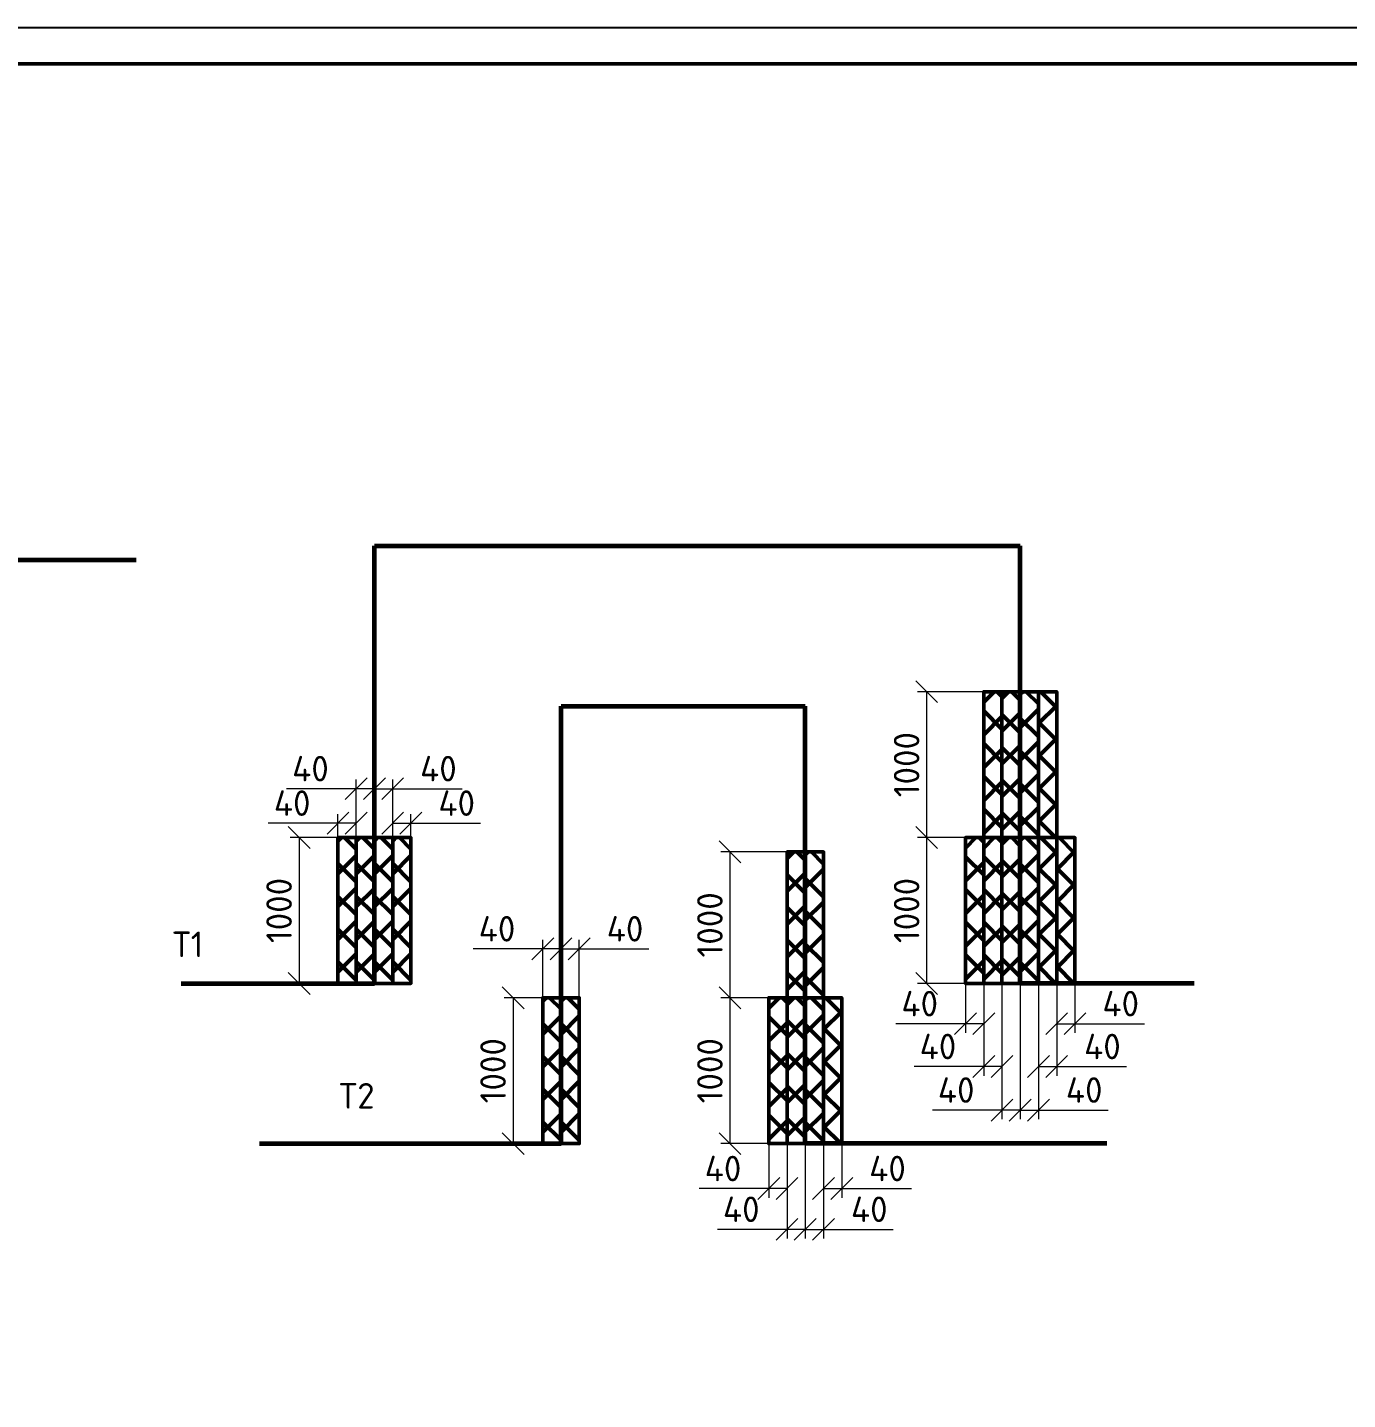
# Model space of a CAD drawing. Header units: millimetres. Extents: x 1642 to 8783, y 1095 to 5441.
# Drawn here: x 5523.9 to 5705, y 1283.2 to 1471.4 of the extents above; entities that cross this region are included whole.
import ezdxf
from ezdxf.enums import TextEntityAlignment as Align

# ---------------------------------------------------------------- set-up
doc = ezdxf.new("R2010")
doc.units = ezdxf.units.MM
for name, color, linetype, lineweight in [('12  Размер', 7, 'Continuous', 20), ('линии', 250, 'Continuous', 50), ('Размерный', 4, 'Continuous', 30), ('Размеры на чертеже', 250, 'Continuous', 25)]:
    doc.layers.add(name, color=color, linetype=linetype, lineweight=lineweight)
doc.styles.add('-ISOCPEUR-', font='isocpeur.ttf')
doc.styles.add('GOST', font='gost.shx', dxfattribs={"oblique": 15})
doc.styles.get("Standard").update_dxf_attribs({"font": 'arial.ttf'})
doc.dimstyles.new('М 1 к 20', dxfattribs={"dimtxt": 3.5, "dimasz": 3, "dimexe": 1.25, "dimexo": 0, "dimgap": 1, "dimtad": 1, "dimdec": 0, "dimlfac": 20, "dimzin": 0, "dimdsep": 46, "dimtxsty": 'GOST', "dimblk": 'OBLIQUE', "dimcen": 5, "dimclrd": 256, "dimclre": 256, "dimclrt": 256, "dimazin": 2, "dimtfac": 1, "dimtdec": 0, "dimtmove": 0, "dimatfit": 3, "dimldrblk": 'NONE', "dimfxl": 1.25, "dimtolj": 1, "dimtzin": 0, "dimlwd": -1, "dimlwe": -1, "dimarcsym": 2})
pattern_1 = [(45, (-1620.3642, 7570.8177), (-2.245064, 2.245064), []), (135, (-1620.3642, 7570.8177), (-2.245064, -2.245064), [])]
pattern_2 = [(45, (-1617.861, 7570.8177), (-2.245064, 2.245064), []), (135, (-1617.861, 7570.8177), (-2.245064, -2.245064), [])]
pattern_3 = [(45, (-1590.8808, 7592.7796), (-2.245064, 2.245064), []), (135, (-1590.8808, 7592.7796), (-2.245064, -2.245064), [])]
pattern_4 = [(45, (-1588.3776, 7592.7796), (-2.245064, 2.245064), []), (135, (-1588.3776, 7592.7796), (-2.245064, -2.245064), [])]

# ---------------------------------------------------------------- blocks, each defined once
blk = doc.blocks.new('*U305')
blk.add_lwpolyline([(0, 0), (420, 0), (420, -297), (0, -297)], close=True)
at = {"const_width": 0.5}
blk.add_lwpolyline([(20, -5), (415, -5), (415, -292), (20, -292)], close=True, dxfattribs=at)
blk.add_attdef('РАЗРАБОТАЛ', text='', height=2.5).set_placement((250.5, -264.22), align=Align.MIDDLE_LEFT)
at = {"flags": 8}
for tag, height, p in [('ДАТА', 2.5, (290.07, -264.4)), ('ЛИСТ', 3, (386.39, -271.92)), ('ЛИСТОВ', 3, (403.89, -271.92))]:
    blk.add_attdef(tag, text='', height=height, dxfattribs=at).set_placement(p, align=Align.MIDDLE_CENTER)
blk.add_attdef('ПРОВЕРИЛ', (250.75, -270.73), '', height=2.5)
at = {"lineweight": 30, "flags": 104}
for tag, p in [('ТЕПЛОВЫЕ_СЕТИ', (330, -269.5)), ('ИМЯ_ЧЕРТЕЖА', (330, -284.5))]:
    blk.add_attdef(tag, text='', height=3, dxfattribs=at).set_placement(p, align=Align.MIDDLE_CENTER)
at = {"style": '-ISOCPEUR-', "flags": 8}
blk.add_attdef('ФОРМАТ', text='', height=3, dxfattribs=at).set_placement((380.97, -294.75), align=Align.MIDDLE_CENTER)
blk = doc.blocks.new('_Oblique')
at = {"color": 0, "linetype": 'ByBlock', "lineweight": -2}
blk.add_line((-0.5, -0.5), (0.5, 0.5), dxfattribs=at)
blk = doc.blocks.new('*D201')
at = {"layer": '12  Размер', "transparency": 16777216}
for p, q in [((5595.83, 1338.3), (5589.26, 1338.3)), ((5590.51, 1338.3), (5590.51, 1318.3)), ((5595.83, 1318.3), (5589.26, 1318.3))]:
    blk.add_line(p, q, dxfattribs=at)
at = {"layer": 'Defpoints', "color": 0, "linetype": 'ByBlock', "lineweight": 35, "transparency": 16777216}
for p in [(5595.83, 1338.3), (5590.51, 1318.3), (5595.83, 1318.3)]:
    blk.add_point(p, dxfattribs=at)
at = {"layer": '12  Размер', "linetype": 'ByBlock', "transparency": 16777216, "xscale": 3, "yscale": 3, "zscale": 3}
for p, rotation in [((5590.51, 1338.3), 90), ((5590.51, 1318.3), 270)]:
    blk.add_blockref('_Oblique', p, dxfattribs=dict(at, rotation=rotation))
at = {"layer": '12  Размер', "linetype": 'ByBlock', "transparency": 16777216, "insert": (5587.76, 1328.3), "char_height": 3.5, "attachment_point": 5, "rotation": 90, "style": '-ISOCPEUR-'}
blk.add_mtext('\\A1;1000', dxfattribs=at)
blk = doc.blocks.new('_None')
blk = doc.blocks.new('*D202')
at = {"layer": '12  Размер', "transparency": 16777216}
for p, q in [((5594.58, 1338.3), (5594.58, 1346.26)), ((5597.08, 1338.3), (5597.08, 1346.26)), ((5594.58, 1345.01), (5585.03, 1345.01)), ((5597.08, 1345.01), (5594.58, 1345.01))]:
    blk.add_line(p, q, dxfattribs=at)
at = {"layer": 'Defpoints', "color": 0, "linetype": 'ByBlock', "lineweight": 35, "transparency": 16777216}
for p in [(5594.58, 1345.01), (5594.58, 1338.3), (5597.08, 1338.3)]:
    blk.add_point(p, dxfattribs=at)
at = {"layer": '12  Размер', "linetype": 'ByBlock', "transparency": 16777216, "xscale": 3, "yscale": 3, "zscale": 3, "rotation": 180}
blk.add_blockref('_Oblique', (5594.58, 1345.01), dxfattribs=at)
at = {"layer": '12  Размер', "linetype": 'ByBlock', "transparency": 16777216, "xscale": 3, "yscale": 3, "zscale": 3}
blk.add_blockref('_Oblique', (5597.08, 1345.01), dxfattribs=at)
at = {"layer": '12  Размер', "linetype": 'ByBlock', "transparency": 16777216, "insert": (5588.3, 1347.76), "char_height": 3.5, "attachment_point": 5, "style": '-ISOCPEUR-'}
blk.add_mtext('\\A1;40', dxfattribs=at)
blk = doc.blocks.new('*D203')
at = {"layer": '12  Размер', "transparency": 16777216}
for p, q in [((5597.08, 1338.3), (5597.08, 1346.26)), ((5599.58, 1338.3), (5599.58, 1346.26)), ((5597.08, 1345.01), (5599.58, 1345.01)), ((5599.58, 1345.01), (5609.13, 1345.01))]:
    blk.add_line(p, q, dxfattribs=at)
at = {"layer": 'Defpoints', "color": 0, "linetype": 'ByBlock', "lineweight": 35, "transparency": 16777216}
for p in [(5599.58, 1345.01), (5597.08, 1338.3), (5599.58, 1338.3)]:
    blk.add_point(p, dxfattribs=at)
at = {"layer": '12  Размер', "linetype": 'ByBlock', "transparency": 16777216, "xscale": 3, "yscale": 3, "zscale": 3}
for p, rotation in [((5597.08, 1345.01), 180.0000000000196), ((5599.58, 1345.01), 1.954132796291185e-11)]:
    blk.add_blockref('_Oblique', p, dxfattribs=dict(at, rotation=rotation))
at = {"layer": '12  Размер', "linetype": 'ByBlock', "transparency": 16777216, "insert": (5605.86, 1347.76), "char_height": 3.5, "attachment_point": 5, "style": '-ISOCPEUR-'}
blk.add_mtext('\\A1;40', dxfattribs=at)
blk = doc.blocks.new('*D204')
at = {"layer": '12  Размер', "transparency": 16777216}
for p, q in [((5630.58, 1318.3), (5630.58, 1305.3)), ((5633.08, 1318.3), (5633.08, 1305.3)), ((5630.58, 1306.55), (5633.08, 1306.55)), ((5633.08, 1306.55), (5642.63, 1306.55))]:
    blk.add_line(p, q, dxfattribs=at)
at = {"layer": 'Defpoints', "color": 0, "linetype": 'ByBlock', "lineweight": 35, "transparency": 16777216}
for p in [(5630.58, 1318.3), (5633.08, 1318.3), (5633.08, 1306.55)]:
    blk.add_point(p, dxfattribs=at)
at = {"layer": '12  Размер', "linetype": 'ByBlock', "transparency": 16777216, "xscale": 3, "yscale": 3, "zscale": 3, "rotation": 180}
blk.add_blockref('_Oblique', (5630.58, 1306.55), dxfattribs=at)
at = {"layer": '12  Размер', "linetype": 'ByBlock', "transparency": 16777216, "xscale": 3, "yscale": 3, "zscale": 3}
blk.add_blockref('_Oblique', (5633.08, 1306.55), dxfattribs=at)
at = {"layer": '12  Размер', "linetype": 'ByBlock', "transparency": 16777216, "insert": (5639.36, 1309.3), "char_height": 3.5, "attachment_point": 5, "style": '-ISOCPEUR-'}
blk.add_mtext('\\A1;40', dxfattribs=at)
blk = doc.blocks.new('*D205')
at = {"layer": '12  Размер', "transparency": 16777216}
for p, q in [((5633.08, 1318.3), (5633.08, 1310.89)), ((5635.59, 1318.3), (5635.59, 1310.89)), ((5633.08, 1312.14), (5635.59, 1312.14)), ((5635.59, 1312.14), (5645.14, 1312.14))]:
    blk.add_line(p, q, dxfattribs=at)
at = {"layer": 'Defpoints', "color": 0, "linetype": 'ByBlock', "lineweight": 35, "transparency": 16777216}
for p in [(5633.08, 1318.3), (5635.59, 1318.3), (5635.59, 1312.14)]:
    blk.add_point(p, dxfattribs=at)
at = {"layer": '12  Размер', "linetype": 'ByBlock', "transparency": 16777216, "xscale": 3, "yscale": 3, "zscale": 3, "rotation": 180}
blk.add_blockref('_Oblique', (5633.08, 1312.14), dxfattribs=at)
at = {"layer": '12  Размер', "linetype": 'ByBlock', "transparency": 16777216, "xscale": 3, "yscale": 3, "zscale": 3}
blk.add_blockref('_Oblique', (5635.59, 1312.14), dxfattribs=at)
at = {"layer": '12  Размер', "linetype": 'ByBlock', "transparency": 16777216, "insert": (5641.86, 1314.89), "char_height": 3.5, "attachment_point": 5, "style": '-ISOCPEUR-'}
blk.add_mtext('\\A1;40', dxfattribs=at)
blk = doc.blocks.new('*D206')
at = {"layer": '12  Размер', "transparency": 16777216}
for p, q in [((5628.08, 1318.3), (5628.08, 1305.3)), ((5630.58, 1318.3), (5630.58, 1305.3)), ((5628.08, 1306.55), (5618.53, 1306.55)), ((5630.58, 1306.55), (5628.08, 1306.55))]:
    blk.add_line(p, q, dxfattribs=at)
at = {"layer": 'Defpoints', "color": 0, "linetype": 'ByBlock', "lineweight": 35, "transparency": 16777216}
for p in [(5628.08, 1318.3), (5630.58, 1318.3), (5628.08, 1306.55)]:
    blk.add_point(p, dxfattribs=at)
at = {"layer": '12  Размер', "linetype": 'ByBlock', "transparency": 16777216, "xscale": 3, "yscale": 3, "zscale": 3, "rotation": 180}
blk.add_blockref('_Oblique', (5628.08, 1306.55), dxfattribs=at)
at = {"layer": '12  Размер', "linetype": 'ByBlock', "transparency": 16777216, "xscale": 3, "yscale": 3, "zscale": 3}
blk.add_blockref('_Oblique', (5630.58, 1306.55), dxfattribs=at)
at = {"layer": '12  Размер', "linetype": 'ByBlock', "transparency": 16777216, "insert": (5621.8, 1309.3), "char_height": 3.5, "attachment_point": 5, "style": '-ISOCPEUR-'}
blk.add_mtext('\\A1;40', dxfattribs=at)
blk = doc.blocks.new('*D207')
at = {"layer": '12  Размер', "transparency": 16777216}
for p, q in [((5625.57, 1318.3), (5625.57, 1310.89)), ((5628.08, 1318.3), (5628.08, 1310.89)), ((5625.57, 1312.14), (5616.02, 1312.14)), ((5628.08, 1312.14), (5625.57, 1312.14))]:
    blk.add_line(p, q, dxfattribs=at)
at = {"layer": 'Defpoints', "color": 0, "linetype": 'ByBlock', "lineweight": 35, "transparency": 16777216}
for p in [(5625.57, 1318.3), (5628.08, 1318.3), (5625.57, 1312.14)]:
    blk.add_point(p, dxfattribs=at)
at = {"layer": '12  Размер', "linetype": 'ByBlock', "transparency": 16777216, "xscale": 3, "yscale": 3, "zscale": 3, "rotation": 180}
blk.add_blockref('_Oblique', (5625.57, 1312.14), dxfattribs=at)
at = {"layer": '12  Размер', "linetype": 'ByBlock', "transparency": 16777216, "xscale": 3, "yscale": 3, "zscale": 3}
blk.add_blockref('_Oblique', (5628.08, 1312.14), dxfattribs=at)
at = {"layer": '12  Размер', "linetype": 'ByBlock', "transparency": 16777216, "insert": (5619.3, 1314.89), "char_height": 3.5, "attachment_point": 5, "style": '-ISOCPEUR-'}
blk.add_mtext('\\A1;40', dxfattribs=at)
blk = doc.blocks.new('*D208')
at = {"layer": '12  Размер', "transparency": 16777216}
for p, q in [((5625.57, 1338.3), (5619, 1338.3)), ((5620.25, 1338.3), (5620.25, 1318.3)), ((5625.57, 1318.3), (5619, 1318.3))]:
    blk.add_line(p, q, dxfattribs=at)
at = {"layer": 'Defpoints', "color": 0, "linetype": 'ByBlock', "lineweight": 35, "transparency": 16777216}
for p in [(5625.57, 1338.3), (5620.25, 1318.3), (5625.57, 1318.3)]:
    blk.add_point(p, dxfattribs=at)
at = {"layer": '12  Размер', "linetype": 'ByBlock', "transparency": 16777216, "xscale": 3, "yscale": 3, "zscale": 3}
for p, rotation in [((5620.25, 1338.3), 90), ((5620.25, 1318.3), 270)]:
    blk.add_blockref('_Oblique', p, dxfattribs=dict(at, rotation=rotation))
at = {"layer": '12  Размер', "linetype": 'ByBlock', "transparency": 16777216, "insert": (5617.5, 1328.3), "char_height": 3.5, "attachment_point": 5, "rotation": 90, "style": '-ISOCPEUR-'}
blk.add_mtext('\\A1;1000', dxfattribs=at)
blk = doc.blocks.new('*D209')
at = {"layer": '12  Размер', "transparency": 16777216}
for p, q in [((5628.08, 1358.3), (5619, 1358.3)), ((5620.25, 1358.3), (5620.25, 1338.3)), ((5628.08, 1338.3), (5619, 1338.3))]:
    blk.add_line(p, q, dxfattribs=at)
at = {"layer": 'Defpoints', "color": 0, "linetype": 'ByBlock', "lineweight": 35, "transparency": 16777216}
for p in [(5628.08, 1358.3), (5620.25, 1338.3), (5628.08, 1338.3)]:
    blk.add_point(p, dxfattribs=at)
at = {"layer": '12  Размер', "linetype": 'ByBlock', "transparency": 16777216, "xscale": 3, "yscale": 3, "zscale": 3}
for p, rotation in [((5620.25, 1358.3), 90), ((5620.25, 1338.3), 270)]:
    blk.add_blockref('_Oblique', p, dxfattribs=dict(at, rotation=rotation))
at = {"layer": '12  Размер', "linetype": 'ByBlock', "transparency": 16777216, "insert": (5617.5, 1348.3), "char_height": 3.5, "attachment_point": 5, "rotation": 90, "style": '-ISOCPEUR-'}
blk.add_mtext('\\A1;1000', dxfattribs=at)
blk = doc.blocks.new('*D225')
at = {"layer": '12  Размер', "transparency": 16777216}
for p, q in [((5566.48, 1360.27), (5559.91, 1360.27)), ((5561.16, 1360.27), (5561.16, 1340.27)), ((5566.48, 1340.27), (5559.91, 1340.27))]:
    blk.add_line(p, q, dxfattribs=at)
at = {"layer": 'Defpoints', "color": 0, "linetype": 'ByBlock', "lineweight": 35, "transparency": 16777216}
for p in [(5566.48, 1360.27), (5561.16, 1340.27), (5566.48, 1340.27)]:
    blk.add_point(p, dxfattribs=at)
at = {"layer": '12  Размер', "linetype": 'ByBlock', "transparency": 16777216, "xscale": 3, "yscale": 3, "zscale": 3}
for p, rotation in [((5561.16, 1360.27), 90), ((5561.16, 1340.27), 270)]:
    blk.add_blockref('_Oblique', p, dxfattribs=dict(at, rotation=rotation))
at = {"layer": '12  Размер', "linetype": 'ByBlock', "transparency": 16777216, "insert": (5558.41, 1350.27), "char_height": 3.5, "attachment_point": 5, "rotation": 90, "style": '-ISOCPEUR-'}
blk.add_mtext('\\A1;1000', dxfattribs=at)
blk = doc.blocks.new('*D226')
at = {"layer": '12  Размер', "transparency": 16777216}
for p, q in [((5568.98, 1360.27), (5568.98, 1368.22)), ((5571.49, 1360.27), (5571.49, 1368.22)), ((5568.98, 1366.97), (5559.43, 1366.97)), ((5571.49, 1366.97), (5568.98, 1366.97))]:
    blk.add_line(p, q, dxfattribs=at)
at = {"layer": 'Defpoints', "color": 0, "linetype": 'ByBlock', "lineweight": 35, "transparency": 16777216}
for p in [(5568.98, 1366.97), (5568.98, 1360.27), (5571.49, 1360.27)]:
    blk.add_point(p, dxfattribs=at)
at = {"layer": '12  Размер', "linetype": 'ByBlock', "transparency": 16777216, "xscale": 3, "yscale": 3, "zscale": 3, "rotation": 180}
blk.add_blockref('_Oblique', (5568.98, 1366.97), dxfattribs=at)
at = {"layer": '12  Размер', "linetype": 'ByBlock', "transparency": 16777216, "xscale": 3, "yscale": 3, "zscale": 3}
blk.add_blockref('_Oblique', (5571.49, 1366.97), dxfattribs=at)
at = {"layer": '12  Размер', "linetype": 'ByBlock', "transparency": 16777216, "insert": (5562.71, 1369.72), "char_height": 3.5, "attachment_point": 5, "style": '-ISOCPEUR-'}
blk.add_mtext('\\A1;40', dxfattribs=at)
blk = doc.blocks.new('*D227')
at = {"layer": '12  Размер', "transparency": 16777216}
for p, q in [((5566.48, 1362.24), (5556.93, 1362.24)), ((5566.48, 1360.27), (5566.48, 1363.49)), ((5568.98, 1362.24), (5566.48, 1362.24)), ((5568.98, 1360.27), (5568.98, 1363.49))]:
    blk.add_line(p, q, dxfattribs=at)
at = {"layer": 'Defpoints', "color": 0, "linetype": 'ByBlock', "lineweight": 35, "transparency": 16777216}
for p in [(5566.48, 1362.24), (5566.48, 1360.27), (5568.98, 1360.27)]:
    blk.add_point(p, dxfattribs=at)
at = {"layer": '12  Размер', "linetype": 'ByBlock', "transparency": 16777216, "xscale": 3, "yscale": 3, "zscale": 3, "rotation": 180}
blk.add_blockref('_Oblique', (5566.48, 1362.24), dxfattribs=at)
at = {"layer": '12  Размер', "linetype": 'ByBlock', "transparency": 16777216, "xscale": 3, "yscale": 3, "zscale": 3}
blk.add_blockref('_Oblique', (5568.98, 1362.24), dxfattribs=at)
at = {"layer": '12  Размер', "linetype": 'ByBlock', "transparency": 16777216, "insert": (5560.2, 1364.99), "char_height": 3.5, "attachment_point": 5, "style": '-ISOCPEUR-'}
blk.add_mtext('\\A1;40', dxfattribs=at)
blk = doc.blocks.new('*D228')
at = {"layer": '12  Размер', "transparency": 16777216}
for p, q in [((5571.49, 1360.27), (5571.49, 1368.22)), ((5573.99, 1360.27), (5573.99, 1368.22)), ((5571.49, 1366.97), (5573.99, 1366.97)), ((5573.99, 1366.97), (5583.54, 1366.97))]:
    blk.add_line(p, q, dxfattribs=at)
at = {"layer": 'Defpoints', "color": 0, "linetype": 'ByBlock', "lineweight": 35, "transparency": 16777216}
for p in [(5573.99, 1366.97), (5571.49, 1360.27), (5573.99, 1360.27)]:
    blk.add_point(p, dxfattribs=at)
at = {"layer": '12  Размер', "linetype": 'ByBlock', "transparency": 16777216, "xscale": 3, "yscale": 3, "zscale": 3}
for p, rotation in [((5571.49, 1366.97), 180.0000000000196), ((5573.99, 1366.97), 1.954132796291185e-11)]:
    blk.add_blockref('_Oblique', p, dxfattribs=dict(at, rotation=rotation))
at = {"layer": '12  Размер', "linetype": 'ByBlock', "transparency": 16777216, "insert": (5580.26, 1369.72), "char_height": 3.5, "attachment_point": 5, "style": '-ISOCPEUR-'}
blk.add_mtext('\\A1;40', dxfattribs=at)
blk = doc.blocks.new('*D229')
at = {"layer": '12  Размер', "transparency": 16777216}
for p, q in [((5573.99, 1360.27), (5573.99, 1363.49)), ((5573.99, 1362.24), (5576.49, 1362.24)), ((5576.49, 1360.27), (5576.49, 1363.49)), ((5576.49, 1362.24), (5586.04, 1362.24))]:
    blk.add_line(p, q, dxfattribs=at)
at = {"layer": 'Defpoints', "color": 0, "linetype": 'ByBlock', "lineweight": 35, "transparency": 16777216}
for p in [(5576.49, 1362.24), (5573.99, 1360.27), (5576.49, 1360.27)]:
    blk.add_point(p, dxfattribs=at)
at = {"layer": '12  Размер', "linetype": 'ByBlock', "transparency": 16777216, "xscale": 3, "yscale": 3, "zscale": 3}
for p, rotation in [((5573.99, 1362.24), 180.0000000000196), ((5576.49, 1362.24), 1.954132796291185e-11)]:
    blk.add_blockref('_Oblique', p, dxfattribs=dict(at, rotation=rotation))
at = {"layer": '12  Размер', "linetype": 'ByBlock', "transparency": 16777216, "insert": (5582.77, 1364.99), "char_height": 3.5, "attachment_point": 5, "style": '-ISOCPEUR-'}
blk.add_mtext('\\A1;40', dxfattribs=at)
blk = doc.blocks.new('*D235')
at = {"layer": '12  Размер', "transparency": 16777216}
for p, q in [((5660.06, 1340.27), (5660.06, 1321.65)), ((5662.57, 1340.27), (5662.57, 1321.65)), ((5660.06, 1322.9), (5662.57, 1322.9)), ((5662.57, 1322.9), (5672.12, 1322.9))]:
    blk.add_line(p, q, dxfattribs=at)
at = {"layer": 'Defpoints', "color": 0, "linetype": 'ByBlock', "lineweight": 35, "transparency": 16777216}
for p in [(5660.06, 1340.27), (5662.57, 1340.27), (5662.57, 1322.9)]:
    blk.add_point(p, dxfattribs=at)
at = {"layer": '12  Размер', "linetype": 'ByBlock', "transparency": 16777216, "xscale": 3, "yscale": 3, "zscale": 3, "rotation": 180}
blk.add_blockref('_Oblique', (5660.06, 1322.9), dxfattribs=at)
at = {"layer": '12  Размер', "linetype": 'ByBlock', "transparency": 16777216, "xscale": 3, "yscale": 3, "zscale": 3}
blk.add_blockref('_Oblique', (5662.57, 1322.9), dxfattribs=at)
at = {"layer": '12  Размер', "linetype": 'ByBlock', "transparency": 16777216, "insert": (5668.84, 1325.65), "char_height": 3.5, "attachment_point": 5, "style": '-ISOCPEUR-'}
blk.add_mtext('\\A1;40', dxfattribs=at)
blk = doc.blocks.new('*D236')
at = {"layer": '12  Размер', "transparency": 16777216}
for p, q in [((5662.57, 1340.27), (5662.57, 1327.62)), ((5665.07, 1340.27), (5665.07, 1327.62)), ((5662.57, 1328.87), (5665.07, 1328.87)), ((5665.07, 1328.87), (5674.62, 1328.87))]:
    blk.add_line(p, q, dxfattribs=at)
at = {"layer": 'Defpoints', "color": 0, "linetype": 'ByBlock', "lineweight": 35, "transparency": 16777216}
for p in [(5662.57, 1340.27), (5665.07, 1340.27), (5665.07, 1328.87)]:
    blk.add_point(p, dxfattribs=at)
at = {"layer": '12  Размер', "linetype": 'ByBlock', "transparency": 16777216, "xscale": 3, "yscale": 3, "zscale": 3, "rotation": 180}
blk.add_blockref('_Oblique', (5662.57, 1328.87), dxfattribs=at)
at = {"layer": '12  Размер', "linetype": 'ByBlock', "transparency": 16777216, "xscale": 3, "yscale": 3, "zscale": 3}
blk.add_blockref('_Oblique', (5665.07, 1328.87), dxfattribs=at)
at = {"layer": '12  Размер', "linetype": 'ByBlock', "transparency": 16777216, "insert": (5671.34, 1331.62), "char_height": 3.5, "attachment_point": 5, "style": '-ISOCPEUR-'}
blk.add_mtext('\\A1;40', dxfattribs=at)
blk = doc.blocks.new('*D237')
at = {"layer": '12  Размер', "transparency": 16777216}
for p, q in [((5665.07, 1340.27), (5665.07, 1333.5)), ((5667.57, 1340.27), (5667.57, 1333.5)), ((5665.07, 1334.75), (5667.57, 1334.75)), ((5667.57, 1334.75), (5677.12, 1334.75))]:
    blk.add_line(p, q, dxfattribs=at)
at = {"layer": 'Defpoints', "color": 0, "linetype": 'ByBlock', "lineweight": 35, "transparency": 16777216}
for p in [(5665.07, 1340.27), (5667.57, 1340.27), (5665.07, 1334.75)]:
    blk.add_point(p, dxfattribs=at)
at = {"layer": '12  Размер', "linetype": 'ByBlock', "transparency": 16777216, "xscale": 3, "yscale": 3, "zscale": 3, "rotation": 180}
blk.add_blockref('_Oblique', (5665.07, 1334.75), dxfattribs=at)
at = {"layer": '12  Размер', "linetype": 'ByBlock', "transparency": 16777216, "xscale": 3, "yscale": 3, "zscale": 3}
blk.add_blockref('_Oblique', (5667.57, 1334.75), dxfattribs=at)
at = {"layer": '12  Размер', "linetype": 'ByBlock', "transparency": 16777216, "insert": (5673.85, 1337.5), "char_height": 3.5, "attachment_point": 5, "style": '-ISOCPEUR-'}
blk.add_mtext('\\A1;40', dxfattribs=at)
blk = doc.blocks.new('*D230')
at = {"layer": '12  Размер', "transparency": 16777216}
for p, q in [((5657.56, 1340.27), (5657.56, 1321.65)), ((5660.06, 1340.27), (5660.06, 1321.65)), ((5657.56, 1322.9), (5648.01, 1322.9)), ((5660.06, 1322.9), (5657.56, 1322.9))]:
    blk.add_line(p, q, dxfattribs=at)
at = {"layer": 'Defpoints', "color": 0, "linetype": 'ByBlock', "lineweight": 35, "transparency": 16777216}
for p in [(5657.56, 1340.27), (5660.06, 1340.27), (5657.56, 1322.9)]:
    blk.add_point(p, dxfattribs=at)
at = {"layer": '12  Размер', "linetype": 'ByBlock', "transparency": 16777216, "xscale": 3, "yscale": 3, "zscale": 3, "rotation": 180}
blk.add_blockref('_Oblique', (5657.56, 1322.9), dxfattribs=at)
at = {"layer": '12  Размер', "linetype": 'ByBlock', "transparency": 16777216, "xscale": 3, "yscale": 3, "zscale": 3}
blk.add_blockref('_Oblique', (5660.06, 1322.9), dxfattribs=at)
at = {"layer": '12  Размер', "linetype": 'ByBlock', "transparency": 16777216, "insert": (5651.28, 1325.65), "char_height": 3.5, "attachment_point": 5, "style": '-ISOCPEUR-'}
blk.add_mtext('\\A1;40', dxfattribs=at)
blk = doc.blocks.new('*D231')
at = {"layer": '12  Размер', "transparency": 16777216}
for p, q in [((5655.06, 1340.27), (5655.06, 1327.62)), ((5657.56, 1340.27), (5657.56, 1327.62)), ((5655.06, 1328.87), (5645.51, 1328.87)), ((5657.56, 1328.87), (5655.06, 1328.87))]:
    blk.add_line(p, q, dxfattribs=at)
at = {"layer": 'Defpoints', "color": 0, "linetype": 'ByBlock', "lineweight": 35, "transparency": 16777216}
for p in [(5655.06, 1340.27), (5657.56, 1340.27), (5655.06, 1328.87)]:
    blk.add_point(p, dxfattribs=at)
at = {"layer": '12  Размер', "linetype": 'ByBlock', "transparency": 16777216, "xscale": 3, "yscale": 3, "zscale": 3, "rotation": 180}
blk.add_blockref('_Oblique', (5655.06, 1328.87), dxfattribs=at)
at = {"layer": '12  Размер', "linetype": 'ByBlock', "transparency": 16777216, "xscale": 3, "yscale": 3, "zscale": 3}
blk.add_blockref('_Oblique', (5657.56, 1328.87), dxfattribs=at)
at = {"layer": '12  Размер', "linetype": 'ByBlock', "transparency": 16777216, "insert": (5648.78, 1331.62), "char_height": 3.5, "attachment_point": 5, "style": '-ISOCPEUR-'}
blk.add_mtext('\\A1;40', dxfattribs=at)
blk = doc.blocks.new('*D232')
at = {"layer": '12  Размер', "transparency": 16777216}
for p, q in [((5652.55, 1340.27), (5652.55, 1333.5)), ((5655.06, 1340.27), (5655.06, 1333.5)), ((5652.55, 1334.75), (5643, 1334.75)), ((5655.06, 1334.75), (5652.55, 1334.75))]:
    blk.add_line(p, q, dxfattribs=at)
at = {"layer": 'Defpoints', "color": 0, "linetype": 'ByBlock', "lineweight": 35, "transparency": 16777216}
for p in [(5652.55, 1340.27), (5655.06, 1340.27), (5655.06, 1334.75)]:
    blk.add_point(p, dxfattribs=at)
at = {"layer": '12  Размер', "linetype": 'ByBlock', "transparency": 16777216, "xscale": 3, "yscale": 3, "zscale": 3, "rotation": 180}
blk.add_blockref('_Oblique', (5652.55, 1334.75), dxfattribs=at)
at = {"layer": '12  Размер', "linetype": 'ByBlock', "transparency": 16777216, "xscale": 3, "yscale": 3, "zscale": 3}
blk.add_blockref('_Oblique', (5655.06, 1334.75), dxfattribs=at)
at = {"layer": '12  Размер', "linetype": 'ByBlock', "transparency": 16777216, "insert": (5646.28, 1337.5), "char_height": 3.5, "attachment_point": 5, "style": '-ISOCPEUR-'}
blk.add_mtext('\\A1;40', dxfattribs=at)
blk = doc.blocks.new('*D233')
at = {"layer": '12  Размер', "transparency": 16777216}
for p, q in [((5652.55, 1360.27), (5645.98, 1360.27)), ((5647.23, 1360.27), (5647.23, 1340.27)), ((5652.55, 1340.27), (5645.98, 1340.27))]:
    blk.add_line(p, q, dxfattribs=at)
at = {"layer": 'Defpoints', "color": 0, "linetype": 'ByBlock', "lineweight": 35, "transparency": 16777216}
for p in [(5652.55, 1360.27), (5647.23, 1340.27), (5652.55, 1340.27)]:
    blk.add_point(p, dxfattribs=at)
at = {"layer": '12  Размер', "linetype": 'ByBlock', "transparency": 16777216, "xscale": 3, "yscale": 3, "zscale": 3}
for p, rotation in [((5647.23, 1360.27), 90), ((5647.23, 1340.27), 270)]:
    blk.add_blockref('_Oblique', p, dxfattribs=dict(at, rotation=rotation))
at = {"layer": '12  Размер', "linetype": 'ByBlock', "transparency": 16777216, "insert": (5644.48, 1350.27), "char_height": 3.5, "attachment_point": 5, "rotation": 90, "style": '-ISOCPEUR-'}
blk.add_mtext('\\A1;1000', dxfattribs=at)
blk = doc.blocks.new('*D234')
at = {"layer": '12  Размер', "transparency": 16777216}
for p, q in [((5655.06, 1380.27), (5645.98, 1380.27)), ((5647.23, 1380.27), (5647.23, 1360.27)), ((5655.06, 1360.27), (5645.98, 1360.27))]:
    blk.add_line(p, q, dxfattribs=at)
at = {"layer": 'Defpoints', "color": 0, "linetype": 'ByBlock', "lineweight": 35, "transparency": 16777216}
for p in [(5655.06, 1380.27), (5647.23, 1360.27), (5655.06, 1360.27)]:
    blk.add_point(p, dxfattribs=at)
at = {"layer": '12  Размер', "linetype": 'ByBlock', "transparency": 16777216, "xscale": 3, "yscale": 3, "zscale": 3}
for p, rotation in [((5647.23, 1380.27), 90), ((5647.23, 1360.27), 270)]:
    blk.add_blockref('_Oblique', p, dxfattribs=dict(at, rotation=rotation))
at = {"layer": '12  Размер', "linetype": 'ByBlock', "transparency": 16777216, "insert": (5644.48, 1370.27), "char_height": 3.5, "attachment_point": 5, "rotation": 90, "style": '-ISOCPEUR-'}
blk.add_mtext('\\A1;1000', dxfattribs=at)

msp = doc.modelspace()

# ---------------------------------------------------------------- hatches: boundary and pattern name
at = {"layer": 'линии', "lineweight": 50, "true_color": 0x000000}
h = msp.add_hatch(dxfattribs=at)
h.set_pattern_fill('ANSI37', color=18)
h.set_pattern_definition([(45, (-1585.8744, 7612.7796), (-2.245064, 2.245064), []), (135, (-1585.8744, 7612.7796), (-2.245064, -2.245064), [])])
h.paths.add_polyline_path([(5655.057, 1380.266), (5657.56, 1380.266), (5657.56, 1360.266), (5655.057, 1360.266)])
h = msp.add_hatch(dxfattribs=at)
h.set_pattern_fill('ANSI37', color=18)
h.set_pattern_definition([(45, (-1588.3776, 7612.7796), (-2.245064, 2.245064), []), (135, (-1588.3776, 7612.7796), (-2.245064, -2.245064), [])])
h.paths.add_polyline_path([(5657.56, 1380.266), (5660.063, 1380.266), (5660.063, 1360.266), (5657.56, 1360.266)])
h = msp.add_hatch(dxfattribs=at)
h.set_pattern_fill('ANSI37', color=18)
h.set_pattern_definition([(45, (-1590.8808, 7612.7796), (-2.245064, 2.245064), []), (135, (-1590.8808, 7612.7796), (-2.245064, -2.245064), [])])
h.paths.add_polyline_path([(5660.063, 1380.266), (5662.566, 1380.266), (5662.566, 1360.266), (5660.063, 1360.266)])
h = msp.add_hatch(dxfattribs=at)
h.set_pattern_fill('ANSI37', color=18)
h.set_pattern_definition([(45, (-1593.384, 7612.7796), (-2.245064, 2.245064), []), (135, (-1593.384, 7612.7796), (-2.245064, -2.245064), [])])
h.paths.add_polyline_path([(5662.566, 1380.266), (5665.069, 1380.266), (5665.069, 1360.266), (5662.566, 1360.266)])
h = msp.add_hatch(dxfattribs=at)
h.set_pattern_fill('ANSI37', color=18)
h.set_pattern_definition([(45, (-1648.4596, 7592.7796), (-2.245064, 2.245064), []), (135, (-1648.4596, 7592.7796), (-2.245064, -2.245064), [])])
h.paths.add_polyline_path([(5568.983, 1360.266), (5566.48, 1360.266), (5566.48, 1340.266), (5568.983, 1340.266)])
h = msp.add_hatch(dxfattribs=at)
h.set_pattern_fill('ANSI37', color=18)
h.set_pattern_definition([(45, (-1645.9564, 7592.7796), (-2.245064, 2.245064), []), (135, (-1645.9564, 7592.7796), (-2.245064, -2.245064), [])])
h.paths.add_polyline_path([(5571.486, 1360.266), (5568.983, 1360.266), (5568.983, 1340.266), (5571.486, 1340.266)])
h = msp.add_hatch(dxfattribs=at)
h.set_pattern_fill('ANSI37', color=18)
h.set_pattern_definition([(45, (-1643.4532, 7592.7796), (-2.245064, 2.245064), []), (135, (-1643.4532, 7592.7796), (-2.245064, -2.245064), [])])
h.paths.add_polyline_path([(5573.989, 1360.266), (5571.486, 1360.266), (5571.486, 1340.266), (5573.989, 1340.266)])
h = msp.add_hatch(dxfattribs=at)
h.set_pattern_fill('ANSI37', color=18)
h.set_pattern_definition([(45, (-1640.95, 7592.7796), (-2.245064, 2.245064), []), (135, (-1640.95, 7592.7796), (-2.245064, -2.245064), [])])
h.paths.add_polyline_path([(5576.492, 1360.266), (5573.989, 1360.266), (5573.989, 1340.266), (5576.492, 1340.266)])
h = msp.add_hatch(dxfattribs=at)
h.set_pattern_fill('ANSI37', color=18)
h.set_pattern_definition(pattern_4)
h.paths.add_polyline_path([(5652.553, 1360.266), (5655.057, 1360.266), (5655.057, 1340.266), (5652.553, 1340.266)])
h = msp.add_hatch(dxfattribs=at)
h.set_pattern_fill('ANSI37', color=18)
h.set_pattern_definition([(45, (-1585.8744, 7592.7796), (-2.245064, 2.245064), []), (135, (-1585.8744, 7592.7796), (-2.245064, -2.245064), [])])
h.paths.add_polyline_path([(5655.057, 1360.266), (5657.56, 1360.266), (5657.56, 1340.266), (5655.057, 1340.266)])
h = msp.add_hatch(dxfattribs=at)
h.set_pattern_fill('ANSI37', color=18)
h.set_pattern_definition(pattern_4)
h.paths.add_polyline_path([(5657.56, 1360.266), (5660.063, 1360.266), (5660.063, 1340.266), (5657.56, 1340.266)])
h = msp.add_hatch(dxfattribs=at)
h.set_pattern_fill('ANSI37', color=18)
h.set_pattern_definition(pattern_3)
h.paths.add_polyline_path([(5660.063, 1360.266), (5662.566, 1360.266), (5662.566, 1340.266), (5660.063, 1340.266)])
h = msp.add_hatch(dxfattribs=at)
h.set_pattern_fill('ANSI37', color=18)
h.set_pattern_definition([(45, (-1593.384, 7592.7796), (-2.245064, 2.245064), []), (135, (-1593.384, 7592.7796), (-2.245064, -2.245064), [])])
h.paths.add_polyline_path([(5662.566, 1360.266), (5665.069, 1360.266), (5665.069, 1340.266), (5662.566, 1340.266)])
h = msp.add_hatch(dxfattribs=at)
h.set_pattern_fill('ANSI37', color=18)
h.set_pattern_definition(pattern_3)
h.paths.add_polyline_path([(5665.069, 1360.266), (5667.572, 1360.266), (5667.572, 1340.266), (5665.069, 1340.266)])
h = msp.add_hatch(dxfattribs=at)
h.set_pattern_fill('ANSI37', color=18)
h.set_pattern_definition([(45, (-1617.861, 7590.8177), (-2.245064, 2.245064), []), (135, (-1617.861, 7590.8177), (-2.245064, -2.245064), [])])
h.paths.add_polyline_path([(5628.076, 1358.304), (5630.579, 1358.304), (5630.579, 1338.304), (5628.076, 1338.304)])
h = msp.add_hatch(dxfattribs=at)
h.set_pattern_fill('ANSI37', color=18)
h.set_pattern_definition([(45, (-1620.3642, 7590.8177), (-2.245064, 2.245064), []), (135, (-1620.3642, 7590.8177), (-2.245064, -2.245064), [])])
h.paths.add_polyline_path([(5630.579, 1358.304), (5633.083, 1358.304), (5633.083, 1338.304), (5630.579, 1338.304)])
h = msp.add_hatch(dxfattribs=at)
h.set_pattern_fill('ANSI37', color=18)
h.set_pattern_definition(pattern_1)
h.paths.add_polyline_path([(5597.078, 1338.304), (5594.575, 1338.304), (5594.575, 1318.304), (5597.078, 1318.304)])
h = msp.add_hatch(dxfattribs=at)
h.set_pattern_fill('ANSI37', color=18)
h.set_pattern_definition(pattern_2)
h.paths.add_polyline_path([(5599.581, 1338.304), (5597.078, 1338.304), (5597.078, 1318.304), (5599.581, 1318.304)])
h = msp.add_hatch(dxfattribs=at)
h.set_pattern_fill('ANSI37', color=18)
h.set_pattern_definition([(45, (-1615.358, 7570.8177), (-2.245064, 2.245064), []), (135, (-1615.358, 7570.8177), (-2.245064, -2.245064), [])])
h.paths.add_polyline_path([(5625.573, 1338.304), (5628.076, 1338.304), (5628.076, 1318.304), (5625.573, 1318.304)])
h = msp.add_hatch(dxfattribs=at)
h.set_pattern_fill('ANSI37', color=18)
h.set_pattern_definition(pattern_2)
h.paths.add_polyline_path([(5628.076, 1338.304), (5630.579, 1338.304), (5630.579, 1318.304), (5628.076, 1318.304)])
h = msp.add_hatch(dxfattribs=at)
h.set_pattern_fill('ANSI37', color=18)
h.set_pattern_definition(pattern_1)
h.paths.add_polyline_path([(5630.579, 1338.304), (5633.083, 1338.304), (5633.083, 1318.304), (5630.579, 1318.304)])
h = msp.add_hatch(dxfattribs=at)
h.set_pattern_fill('ANSI37', color=18)
h.set_pattern_definition([(45, (-1622.8674, 7570.8177), (-2.245064, 2.245064), []), (135, (-1622.8674, 7570.8177), (-2.245064, -2.245064), [])])
h.paths.add_polyline_path([(5633.083, 1338.304), (5635.586, 1338.304), (5635.586, 1318.304), (5633.083, 1318.304)])

# ---------------------------------------------------------------- linework, layer by layer
at = {"lineweight": 60}
for p, q in [((5571.486, 1340.266), (5571.486, 1400.266)), ((5571.486, 1400.266), (5660.063, 1400.266)), ((5660.063, 1340.266), (5660.063, 1400.266)), ((5538.787, 1398.307), (5497.437, 1398.307)), ((5597.078, 1318.304), (5597.078, 1378.304)), ((5597.078, 1378.304), (5630.579, 1378.304)), ((5630.579, 1318.304), (5630.579, 1378.304)), ((5544.976, 1340.266), (5571.486, 1340.266)), ((5683.941, 1340.266), (5660.063, 1340.266)), ((5555.728, 1318.304), (5597.078, 1318.304)), ((5671.929, 1318.304), (5630.579, 1318.304))]:
    msp.add_line(p, q, dxfattribs=at)
for p, q in [((5657.56, 1380.266), (5657.56, 1360.266)), ((5573.989, 1360.266), (5573.989, 1340.266)), ((5576.492, 1360.266), (5576.492, 1340.266)), ((5652.553, 1360.266), (5652.553, 1340.266)), ((5655.057, 1360.266), (5655.057, 1340.266)), ((5657.56, 1360.266), (5657.56, 1340.266)), ((5628.076, 1358.304), (5628.076, 1338.304)), ((5599.581, 1338.304), (5599.581, 1318.304)), ((5625.573, 1338.304), (5625.573, 1318.304)), ((5628.076, 1338.304), (5628.076, 1318.304))]:
    msp.add_line(p, q)
at = {"layer": 'линии', "color": 18, "lineweight": 50, "true_color": 0x000000}
for points in [[(5657.56, 1360.266), (5655.057, 1360.266), (5655.057, 1380.266), (5657.56, 1380.266)], [(5660.063, 1360.266), (5657.56, 1360.266), (5657.56, 1380.266), (5660.063, 1380.266)], [(5662.566, 1360.266), (5660.063, 1360.266), (5660.063, 1380.266), (5662.566, 1380.266)], [(5665.069, 1360.266), (5662.566, 1360.266), (5662.566, 1380.266), (5665.069, 1380.266)], [(5566.48, 1340.266), (5568.983, 1340.266), (5568.983, 1360.266), (5566.48, 1360.266)], [(5568.983, 1340.266), (5571.486, 1340.266), (5571.486, 1360.266), (5568.983, 1360.266)], [(5571.486, 1340.266), (5573.989, 1340.266), (5573.989, 1360.266), (5571.486, 1360.266)], [(5573.989, 1340.266), (5576.492, 1340.266), (5576.492, 1360.266), (5573.989, 1360.266)], [(5655.057, 1340.266), (5652.553, 1340.266), (5652.553, 1360.266), (5655.057, 1360.266)], [(5657.56, 1340.266), (5655.057, 1340.266), (5655.057, 1360.266), (5657.56, 1360.266)], [(5660.063, 1340.266), (5657.56, 1340.266), (5657.56, 1360.266), (5660.063, 1360.266)], [(5662.566, 1340.266), (5660.063, 1340.266), (5660.063, 1360.266), (5662.566, 1360.266)], [(5665.069, 1340.266), (5662.566, 1340.266), (5662.566, 1360.266), (5665.069, 1360.266)], [(5667.572, 1340.266), (5665.069, 1340.266), (5665.069, 1360.266), (5667.572, 1360.266)], [(5630.579, 1338.304), (5628.076, 1338.304), (5628.076, 1358.304), (5630.579, 1358.304)], [(5633.083, 1338.304), (5630.579, 1338.304), (5630.579, 1358.304), (5633.083, 1358.304)], [(5594.575, 1318.304), (5597.078, 1318.304), (5597.078, 1338.304), (5594.575, 1338.304)], [(5597.078, 1318.304), (5599.581, 1318.304), (5599.581, 1338.304), (5597.078, 1338.304)], [(5628.076, 1318.304), (5625.573, 1318.304), (5625.573, 1338.304), (5628.076, 1338.304)], [(5630.579, 1318.304), (5628.076, 1318.304), (5628.076, 1338.304), (5630.579, 1338.304)], [(5633.083, 1318.304), (5630.579, 1318.304), (5630.579, 1338.304), (5633.083, 1338.304)], [(5635.586, 1318.304), (5633.083, 1318.304), (5633.083, 1338.304), (5635.586, 1338.304)]]:
    msp.add_lwpolyline(points, close=True, dxfattribs=at)

# ---------------------------------------------------------------- block references
at = {"layer": 'Размеры на чертеже', "lineweight": 90}
msp.add_blockref('*U305', (5296.022, 1471.353), dxfattribs=at)

# ---------------------------------------------------------------- texts
at = {"layer": 'Размерный', "color": 7, "style": '-ISOCPEUR-'}
for s, p in [('Т1', (5543.801, 1343.88)), ('Т2', (5566.639, 1323.114))]:
    msp.add_text(s, height=3.5, dxfattribs=at).set_placement(p)

# ---------------------------------------------------------------- dimensions: what is measured, and where the dimension line sits
at = {"layer": '12  Размер', "linetype": 'ByBlock'}
for base, p1, p2, angle, text, picture, middle in [((5647.234, 1360.266), (5655.057, 1380.266), (5655.057, 1360.266), 90, '1000', '*D234', (5644.484, 1370.266)), ((5573.989, 1366.968), (5571.486, 1360.266), (5573.989, 1360.266), 180, '40', '*D228', (5580.264, 1369.718)), ((5576.492, 1362.236), (5573.989, 1360.266), (5576.492, 1360.266), 180, '40', '*D229', (5582.767, 1364.986)), ((5561.161, 1340.266), (5566.48, 1360.266), (5566.48, 1340.266), 90, '1000', '*D225', (5558.411, 1350.266)), ((5647.234, 1340.266), (5652.553, 1360.266), (5652.553, 1340.266), 90, '1000', '*D233', (5644.484, 1350.266)), ((5620.254, 1338.304), (5628.076, 1358.304), (5628.076, 1338.304), 90, '1000', '*D209', (5617.504, 1348.304)), ((5599.581, 1345.006), (5597.078, 1338.304), (5599.581, 1338.304), 180, '40', '*D203', (5605.856, 1347.756)), ((5590.511, 1318.304), (5595.83, 1338.304), (5595.83, 1318.304), 90, '1000', '*D201', (5587.761, 1328.304)), ((5620.254, 1318.304), (5625.573, 1338.304), (5625.573, 1318.304), 90, '1000', '*D208', (5617.504, 1328.304)), ((5655.057, 1328.871), (5657.56, 1340.266), (5655.057, 1340.266), 180, '40', '*D231', (5648.782, 1331.621)), ((5662.566, 1322.903), (5660.063, 1340.266), (5662.566, 1340.266), 180, '40', '*D235', (5668.841, 1325.653)), ((5625.573, 1312.142), (5628.076, 1318.304), (5625.573, 1318.304), 180, '40', '*D207', (5619.298, 1314.892)), ((5633.083, 1306.55), (5630.579, 1318.304), (5633.083, 1318.304), 180, '40', '*D204', (5639.358, 1309.3))]:
    dim = msp.add_linear_dim(base=base, p1=p1, p2=p2, angle=angle, text=text, dimstyle='М 1 к 20', override={"dimtxsty": '-ISOCPEUR-'}, dxfattribs=at)
    dim.commit()
    dim.dimension.update_dxf_attribs({"geometry": picture, "text_midpoint": middle})
for base, p1, p2, picture, middle in [((5568.983, 1366.968), (5571.486, 1360.266), (5568.983, 1360.266), '*D226', (5562.708, 1369.718)), ((5566.48, 1362.236), (5568.983, 1360.266), (5566.48, 1360.266), '*D227', (5560.205, 1364.986)), ((5594.575, 1345.006), (5597.078, 1338.304), (5594.575, 1338.304), '*D202', (5588.3, 1347.756)), ((5657.56, 1322.903), (5660.063, 1340.266), (5657.56, 1340.266), '*D230', (5651.285, 1325.653)), ((5665.069, 1328.871), (5662.566, 1340.266), (5665.069, 1340.266), '*D236', (5671.344, 1331.621)), ((5628.076, 1306.55), (5630.579, 1318.304), (5628.076, 1318.304), '*D206', (5621.801, 1309.3)), ((5635.586, 1312.142), (5633.083, 1318.304), (5635.586, 1318.304), '*D205', (5641.861, 1314.892))]:
    dim = msp.add_linear_dim(base=base, p1=p1, p2=p2, text='40', dimstyle='М 1 к 20', override={"dimtxsty": '-ISOCPEUR-'}, dxfattribs=at)
    dim.commit()
    dim.dimension.update_dxf_attribs({"geometry": picture, "text_midpoint": middle})
dim = msp.add_linear_dim(base=(5655.057, 1334.751), p1=(5652.553, 1340.266), p2=(5655.057, 1340.266), angle=180, text='40', dimstyle='М 1 к 20', override={"dimtxsty": '-ISOCPEUR-'}, dxfattribs=at)
dim.commit()
dim.dimension.update_dxf_attribs({"geometry": '*D232', "text_midpoint": (5646.278, 1334.751), "dimtype": 160})
dim = msp.add_linear_dim(base=(5665.069, 1334.751), p1=(5667.572, 1340.266), p2=(5665.069, 1340.266), text='40', dimstyle='М 1 к 20', override={"dimtxsty": '-ISOCPEUR-'}, dxfattribs=at)
dim.commit()
dim.dimension.update_dxf_attribs({"geometry": '*D237', "text_midpoint": (5673.847, 1334.751), "dimtype": 160})

doc.saveas('drawing.dxf')
